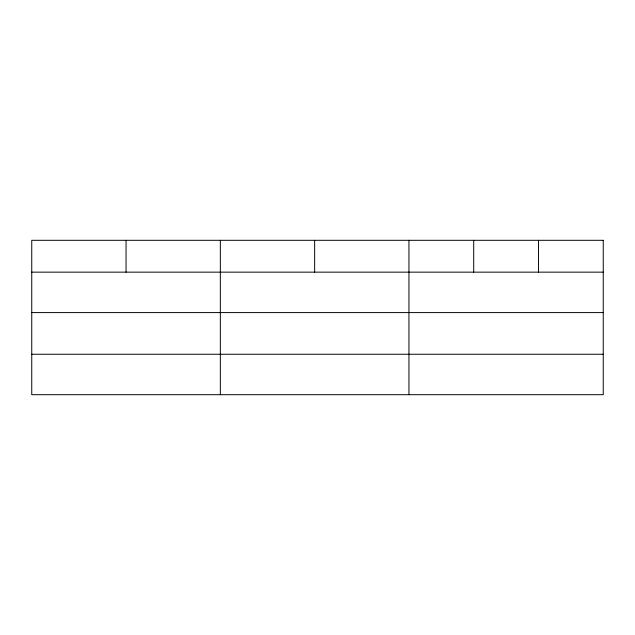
<?xml version="1.0" encoding="UTF-8"?>
<svg xmlns="http://www.w3.org/2000/svg" width="635" height="635" viewBox="0 0 635 635"><rect width="100%" height="100%" fill="white"/><g stroke="black" fill="none" stroke-linecap="round" stroke-linejoin="round"><path stroke-width="0.95" d="M31.75 272.145L603.25 272.145M31.75 312.587L603.25 312.587M31.75 354.251L603.25 354.251M538.48 240.308L538.48 272.145M473.71 240.308L473.71 272.145M408.94 240.308L408.94 394.692M314.642 240.308L314.642 272.145M220.345 240.308L220.345 394.692M126.047 240.308L126.047 272.145M603.25 240.308L31.75 240.308L31.75 394.692L603.25 394.692L603.25 240.308"/></g></svg>
